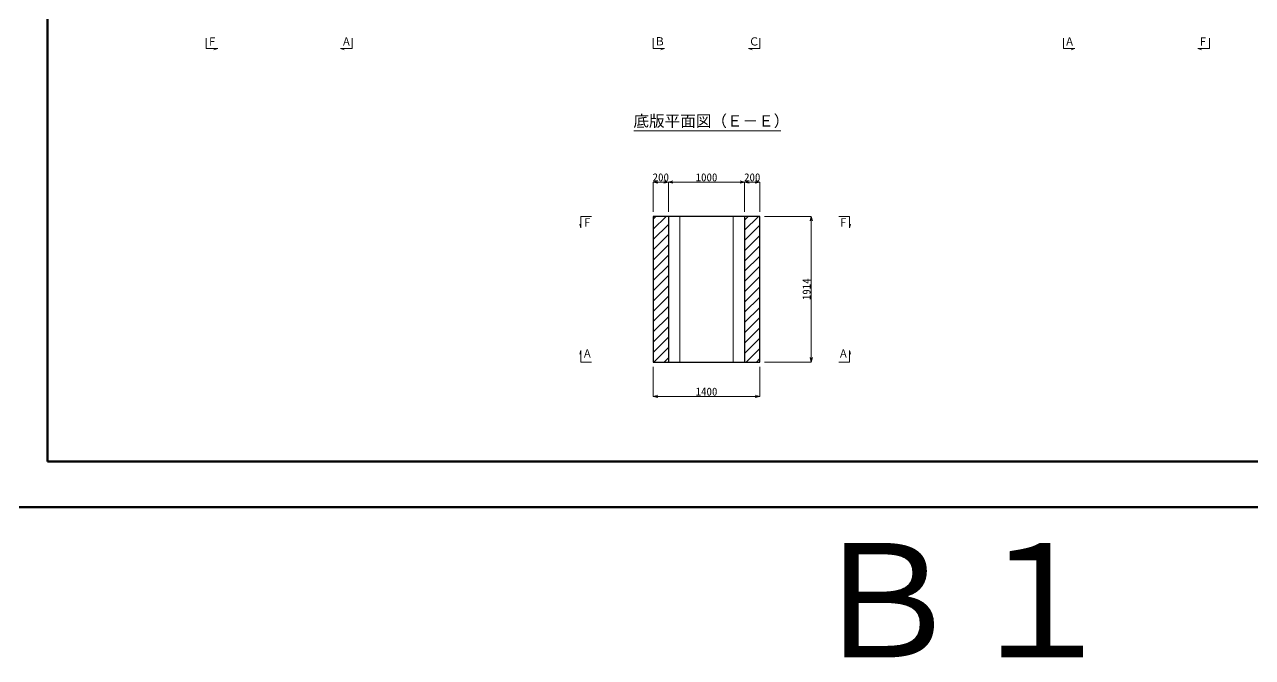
# Model space of a CAD drawing. Header units: millimetres. Extents: x 0 to 126150, y -2000 to 17820.
# Drawn here: x 50760 to 66875, y -1975 to 6336 of the extents above; entities that cross this region are included whole.
import ezdxf
from ezdxf.enums import TextEntityAlignment as Align

# ---------------------------------------------------------------- set-up
doc = ezdxf.new("R2010")
doc.units = ezdxf.units.MM
doc.header["$LTSCALE"] = 30
for name, color, linetype, lineweight in [('0その他', 7, 'Continuous', 13), ('0タイトル', 7, 'Continuous', 13), ('0寸法', 7, 'Continuous', 5), ('0文字', 41, 'Continuous', 5), ('1Pca-BOX', 3, 'Continuous', 25), ('D-TTL', 2, 'Continuous', 50)]:
    doc.layers.add(name, color=color, linetype=linetype, lineweight=lineweight)
doc.styles.get("Standard").update_dxf_attribs({"font": 'MS Gothic.ttf'})
doc.styles.add('寸法文字', font='MS Gothic.ttf')
doc.dimstyles.new('1／30', dxfattribs={"dimscale": 30, "dimtxt": 3.5, "dimasz": 2, "dimexe": 0, "dimexo": 2, "dimgap": 0.3, "dimtad": 1, "dimdec": 0, "dimzin": 1, "dimdsep": 46, "dimtxsty": '寸法文字', "dimblk": 'OPEN30', "dimcen": 2.5, "dimclrd": 256, "dimclre": 256, "dimclrt": 256, "dimadec": 0, "dimazin": 0, "dimtfac": 1, "dimtdec": 0, "dimtmove": 0, "dimatfit": 3, "dimldrblk": 'OPEN30', "dimfxl": 1, "dimlwd": -1, "dimlwe": -1, "dimarcsym": 0})

# ---------------------------------------------------------------- blocks, each defined once
blk = doc.blocks.new('_Open30')
at = {"color": 0, "linetype": 'ByBlock', "lineweight": -2}
for p, q in [((-1, 0.27), (0, 0)), ((0, 0), (-1, -0.27)), ((0, 0), (-1, 0))]:
    blk.add_line(p, q, dxfattribs=at)
blk = doc.blocks.new('*D66')
at = {"layer": '0寸法', "transparency": 16777216}
for p, q in [((60470, 3817), (61085, 3817)), ((61085, 1963), (61085, 3757)), ((60470, 1903), (61085, 1903))]:
    blk.add_line(p, q, dxfattribs=at)
at = {"layer": 'Defpoints', "color": 0, "transparency": 16777216}
for p in [(60410, 3817), (61085, 3817), (60410, 1903)]:
    blk.add_point(p, dxfattribs=at)
at = {"layer": '0寸法', "transparency": 16777216, "xscale": 60, "yscale": 60, "zscale": 60}
for p, rotation in [((61085, 3817), 90), ((61085, 1903), 270)]:
    blk.add_blockref('_Open30', p, dxfattribs=dict(at, rotation=rotation))
at = {"layer": '0寸法', "transparency": 16777216, "insert": (61024, 2860), "char_height": 105, "attachment_point": 5, "rotation": 90, "style": '寸法文字'}
blk.add_mtext('1914', dxfattribs=at)
blk = doc.blocks.new('*D67')
at = {"layer": '0寸法', "transparency": 16777216}
for p, q in [((59010, 3877), (59010, 4267)), ((59070, 4267), (59150, 4267)), ((59210, 3877), (59210, 4267))]:
    blk.add_line(p, q, dxfattribs=at)
at = {"layer": 'Defpoints', "color": 0, "transparency": 16777216}
for p in [(59210, 4267), (59010, 3817), (59210, 3817)]:
    blk.add_point(p, dxfattribs=at)
at = {"layer": '0寸法', "transparency": 16777216, "xscale": 60, "yscale": 60, "zscale": 60, "rotation": 180}
blk.add_blockref('_Open30', (59010, 4267), dxfattribs=at)
at = {"layer": '0寸法', "transparency": 16777216, "xscale": 60, "yscale": 60, "zscale": 60}
blk.add_blockref('_Open30', (59210, 4267), dxfattribs=at)
at = {"layer": '0寸法', "transparency": 16777216, "insert": (59110, 4329), "char_height": 105, "attachment_point": 5, "style": '寸法文字'}
blk.add_mtext('200', dxfattribs=at)
blk = doc.blocks.new('*D68')
at = {"layer": '0寸法', "transparency": 16777216}
for p, q in [((59210, 3877), (59210, 4267)), ((59270, 4267), (60150, 4267)), ((60210, 3877), (60210, 4267))]:
    blk.add_line(p, q, dxfattribs=at)
at = {"layer": 'Defpoints', "color": 0, "transparency": 16777216}
for p in [(60210, 4267), (59210, 3817), (60210, 3817)]:
    blk.add_point(p, dxfattribs=at)
at = {"layer": '0寸法', "transparency": 16777216, "xscale": 60, "yscale": 60, "zscale": 60, "rotation": 180}
blk.add_blockref('_Open30', (59210, 4267), dxfattribs=at)
at = {"layer": '0寸法', "transparency": 16777216, "xscale": 60, "yscale": 60, "zscale": 60}
blk.add_blockref('_Open30', (60210, 4267), dxfattribs=at)
at = {"layer": '0寸法', "transparency": 16777216, "insert": (59710, 4329), "char_height": 105, "attachment_point": 5, "style": '寸法文字'}
blk.add_mtext('1000', dxfattribs=at)
blk = doc.blocks.new('*D69')
at = {"layer": '0寸法', "transparency": 16777216}
for p, q in [((60210, 3877), (60210, 4267)), ((60270, 4267), (60350, 4267)), ((60410, 3877), (60410, 4267))]:
    blk.add_line(p, q, dxfattribs=at)
at = {"layer": 'Defpoints', "color": 0, "transparency": 16777216}
for p in [(60410, 4267), (60210, 3817), (60410, 3817)]:
    blk.add_point(p, dxfattribs=at)
at = {"layer": '0寸法', "transparency": 16777216, "xscale": 60, "yscale": 60, "zscale": 60, "rotation": 180}
blk.add_blockref('_Open30', (60210, 4267), dxfattribs=at)
at = {"layer": '0寸法', "transparency": 16777216, "xscale": 60, "yscale": 60, "zscale": 60}
blk.add_blockref('_Open30', (60410, 4267), dxfattribs=at)
at = {"layer": '0寸法', "transparency": 16777216, "insert": (60310, 4329), "char_height": 105, "attachment_point": 5, "style": '寸法文字'}
blk.add_mtext('200', dxfattribs=at)
blk = doc.blocks.new('*D70')
at = {"layer": '0寸法', "transparency": 16777216}
for p, q in [((59010, 1843), (59010, 1453)), ((60410, 1843), (60410, 1453)), ((59070, 1453), (60350, 1453))]:
    blk.add_line(p, q, dxfattribs=at)
at = {"layer": 'Defpoints', "color": 0, "transparency": 16777216}
for p in [(59010, 1903), (60410, 1903), (60410, 1453)]:
    blk.add_point(p, dxfattribs=at)
at = {"layer": '0寸法', "transparency": 16777216, "xscale": 60, "yscale": 60, "zscale": 60, "rotation": 180}
blk.add_blockref('_Open30', (59010, 1453), dxfattribs=at)
at = {"layer": '0寸法', "transparency": 16777216, "xscale": 60, "yscale": 60, "zscale": 60}
blk.add_blockref('_Open30', (60410, 1453), dxfattribs=at)
at = {"layer": '0寸法', "transparency": 16777216, "insert": (59710, 1515), "char_height": 105, "attachment_point": 5, "style": '寸法文字'}
blk.add_mtext('1400', dxfattribs=at)

msp = doc.modelspace()

# ---------------------------------------------------------------- hatches: boundary and pattern name
at = {"layer": '0その他'}
h = msp.add_hatch(dxfattribs=at)
h.set_pattern_fill('ANSI31', color=256, scale=30)
h.paths.add_polyline_path([(59210.1, 3817.3), (59010.1, 3817.3), (59010.1, 1903.3), (59210.1, 1903.3)])
h.paths.add_polyline_path([(60410.1, 3817.3), (60210.1, 3817.3), (60210.1, 1903.3), (60410.1, 1903.3)])

# ---------------------------------------------------------------- linework, layer by layer
at = {"layer": '0タイトル'}
msp.add_line((58756, 4939), (60684.1, 4939), dxfattribs=at)
at = {"layer": '0文字'}
for points in [[(53144.1, 6159.1), (53144.1, 6020), (53294.7, 6020), (53246.2, 6005.3)], [(55058.1, 6159.1), (55058.1, 6020), (54907.5, 6020), (54956, 6005.3)], [(59010.1, 6159.1), (59010.1, 6020), (59160.7, 6020), (59112.2, 6005.3)], [(60410.1, 6159.1), (60410.1, 6020), (60259.5, 6020), (60308, 6005.3)], [(64395.6, 6159.1), (64395.6, 6020), (64546.2, 6020), (64497.7, 6005.3)], [(66309.6, 6159.1), (66309.6, 6020), (66159, 6020), (66207.5, 6005.3)], [(58199.2, 3817.3), (58060.1, 3817.3), (58060.1, 3666.7), (58045.4, 3715.2)], [(61446, 3817.3), (61585.1, 3817.3), (61585.1, 3666.7), (61599.7, 3715.2)], [(58199.2, 1903.3), (58060.1, 1903.3), (58060.1, 2053.9), (58045.4, 2005.4)], [(61446, 1903.3), (61585.1, 1903.3), (61585.1, 2053.9), (61599.7, 2005.4)]]:
    msp.add_lwpolyline(points, dxfattribs=at)
at = {"layer": '1Pca-BOX'}
for p, q in [((59210.1, 3817.3), (59210.1, 1903.3)), ((60210.1, 3817.3), (60210.1, 1903.3))]:
    msp.add_line(p, q, dxfattribs=at)
at = {"layer": '1Pca-BOX', "lineweight": 9}
for p, q in [((59360.1, 3817.3), (59360.1, 1903.3)), ((60060.1, 3817.3), (60060.1, 1903.3))]:
    msp.add_line(p, q, dxfattribs=at)
at = {"layer": '1Pca-BOX'}
msp.add_lwpolyline([(59010.1, 1903.3), (60410.1, 1903.3), (60410.1, 3817.3), (59010.1, 3817.3)], close=True, dxfattribs=at)
at = {"layer": 'D-TTL'}
for points in [[(50460, 0), (75690, 0), (75690, 17820), (50460, 17820)], [(51060, 600), (75090, 600), (75090, 17220), (51060, 17220)]]:
    msp.add_lwpolyline(points, close=True, dxfattribs=at)

# ---------------------------------------------------------------- texts
msp.add_text('Ｂ１', height=1500).set_placement((63075, -2425.2), align=Align.BOTTOM_CENTER)
at = {"layer": '0タイトル'}
msp.add_text('底版平面図（Ｅ－Ｅ）', height=150, dxfattribs=at).set_placement((59774.3, 4949.5), align=Align.BOTTOM_CENTER)
at = {"layer": '0文字', "width": 0.9}
for s, p in [('Ｆ', (53157.8, 6060.3)), ('Ａ', (54919.9, 6060.3)), ('Ａ', (64411, 6060.3)), ('Ｆ', (66161.6, 6060.3)), ('Ｆ', (58081.8, 3683.8)), ('Ｆ', (61442.4, 3683.8)), ('Ａ', (58081.8, 1963.3)), ('Ａ', (61442.4, 1963.3))]:
    msp.add_text(s, height=105, dxfattribs=at).set_placement(p)
at = {"layer": '0文字', "style": '寸法文字'}
for s, p in [('Ｂ', (59024.5, 6062.4)), ('Ｃ', (60263.7, 6060.3))]:
    msp.add_text(s, height=105, dxfattribs=at).set_placement(p)

# ---------------------------------------------------------------- dimensions: what is measured, and where the dimension line sits
at = {"layer": '0寸法'}
for base, p1, p2, picture, middle in [((59210.1, 4267.3), (59010.1, 3817.3), (59210.1, 3817.3), '*D67', (59110.1, 4267.3)), ((60410.1, 4267.3), (60210.1, 3817.3), (60410.1, 3817.3), '*D69', (60310.1, 4267.3))]:
    dim = msp.add_linear_dim(base=base, p1=p1, p2=p2, dimstyle='1／30', dxfattribs=at)
    dim.commit()
    dim.dimension.update_dxf_attribs({"geometry": picture, "text_midpoint": middle, "dimtype": 160})
for base, p1, p2, picture, middle in [((60210.1, 4267.3), (59210.1, 3817.3), (60210.1, 3817.3), '*D68', (59710.1, 4328.8)), ((60410.1, 1453.3), (59010.1, 1903.3), (60410.1, 1903.3), '*D70', (59710.1, 1514.8))]:
    dim = msp.add_linear_dim(base=base, p1=p1, p2=p2, dimstyle='1／30', dxfattribs=at)
    dim.commit()
    dim.dimension.update_dxf_attribs({"geometry": picture, "text_midpoint": middle})
dim = msp.add_linear_dim(base=(61085.1, 3817.3), p1=(60410.1, 1903.3), p2=(60410.1, 3817.3), angle=90, dimstyle='1／30', dxfattribs=at)
dim.commit()
dim.dimension.update_dxf_attribs({"geometry": '*D66', "text_midpoint": (61023.6, 2860.3)})

doc.saveas('drawing.dxf')
